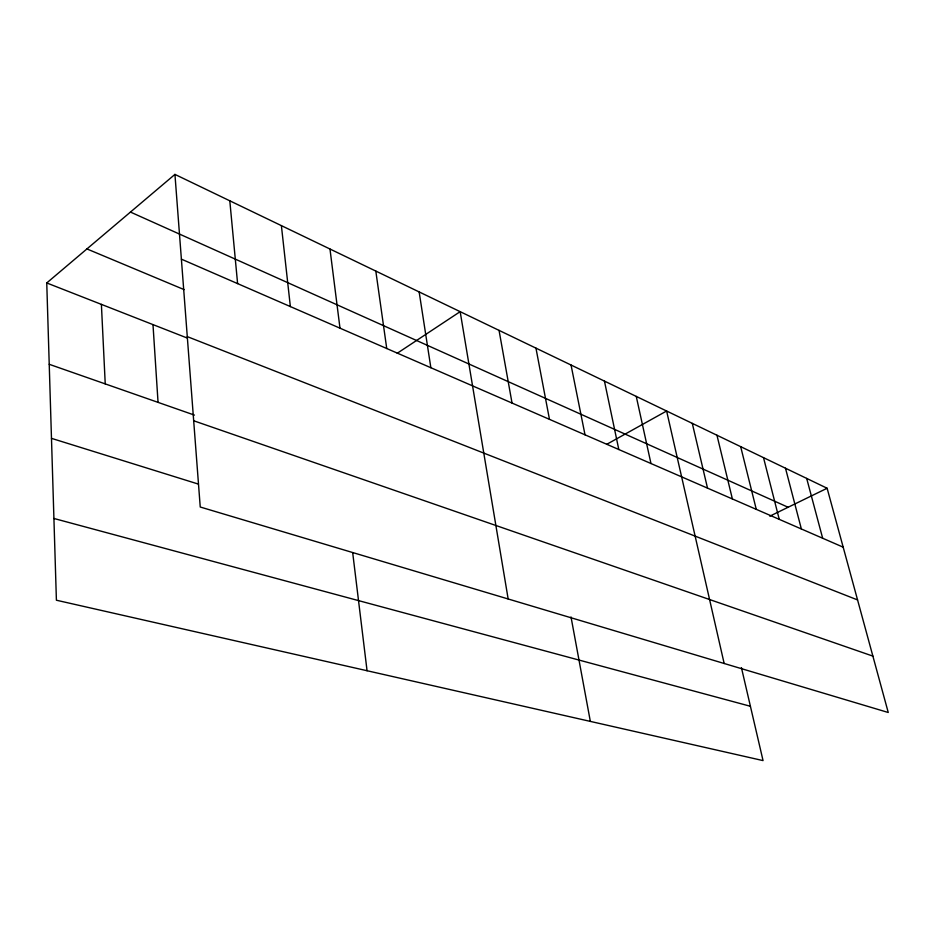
<?xml version="1.0" encoding="UTF-8"?>
<svg xmlns="http://www.w3.org/2000/svg" width="935" height="935" viewBox="0 0 935 935"><rect width="100%" height="100%" fill="white"/><g stroke="black" fill="none" stroke-linecap="round" stroke-linejoin="round"><path stroke-width="1.4" d="M741.42 667.625L763.053 760.599L56.404 600.223L46.75 282.954L174.939 174.401L827.124 488.257L888.25 712.493L200.242 507.015L174.939 174.401M397.235 353.266L460.16 311.659L508.161 598.984M606.768 444.3L666.62 411.014L724.158 663.488M769.797 516.178L827.124 488.257M53.914 518.469L750.408 706.276M51.483 438.351L198.372 484.085M193.674 420.762L872.881 656.113M49.228 364.299L194.445 415.105M46.75 282.954L186.883 337.897M187.28 336.612L857.559 599.931M86.932 248.932L184.09 289.605M181.39 259.147L843.183 547.174M130.456 212.07L788.1 507.261M806.683 478.416L822.66 538.233M785.494 468.225L801.365 528.965M763.509 457.636L779.252 519.346M740.672 446.649L756.275 509.341M716.958 435.242L732.385 498.951M692.286 423.368L707.514 488.128M636.256 396.405L650.97 463.515M604.442 381.094L618.806 449.513M571.04 365.024L585.018 434.81M535.954 348.136L549.476 419.348M571.016 616.948L590.347 721.411M499.045 330.371L512.041 403.055M419.149 291.919L430.86 367.724M375.812 271.068L386.739 348.521M329.973 249.002L339.989 328.173M352.694 552.749L367.058 670.734M281.388 225.627L290.364 306.575M229.8 200.803L237.607 283.609M152.989 324.609L158.05 402.377M101.389 304.378L105.234 383.899"/></g></svg>
